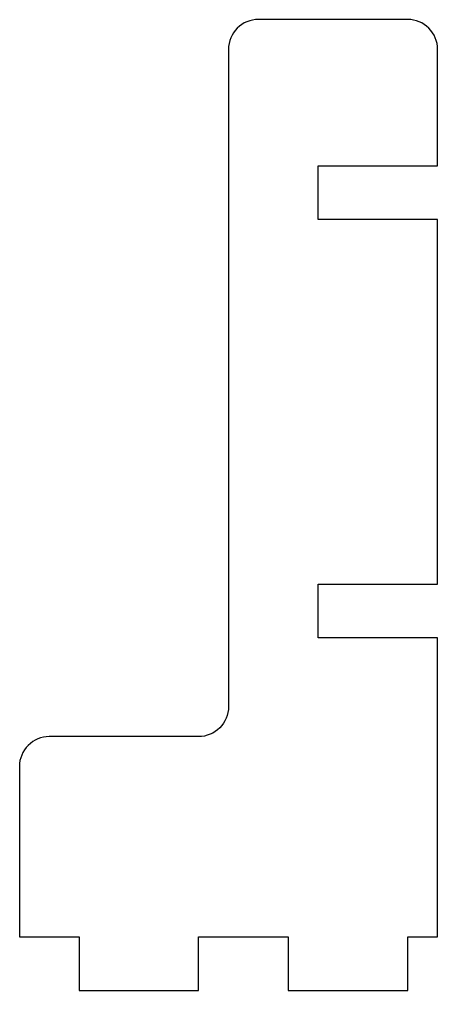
# Model space of a CAD drawing. Header units: millimetres. Extents: x 260 to 400, y 0 to 325.
import ezdxf

# ---------------------------------------------------------------- set-up
doc = ezdxf.new("R2010")
doc.units = ezdxf.units.MM
doc.layers.get('0').update_dxf_attribs({"linetype": 'CONTINUOUS'})

msp = doc.modelspace()

# ---------------------------------------------------------------- linework, layer by layer
msp.add_lwpolyline([(270, 85, 0.414214), (260, 75), (260, 18), (280, 18), (280, 0), (320, 0), (320, 18), (350, 18), (350, 0), (390, 0), (390, 18), (400, 18), (400, 118), (360, 118), (360, 136), (400, 136), (400, 258), (360, 258), (360, 276), (400, 276), (400, 315, 0.414214), (390, 325), (340, 325, 0.414214), (330, 315), (330, 95, -0.414214), (320, 85)], format="xyb", close=True)

doc.saveas('drawing.dxf')
